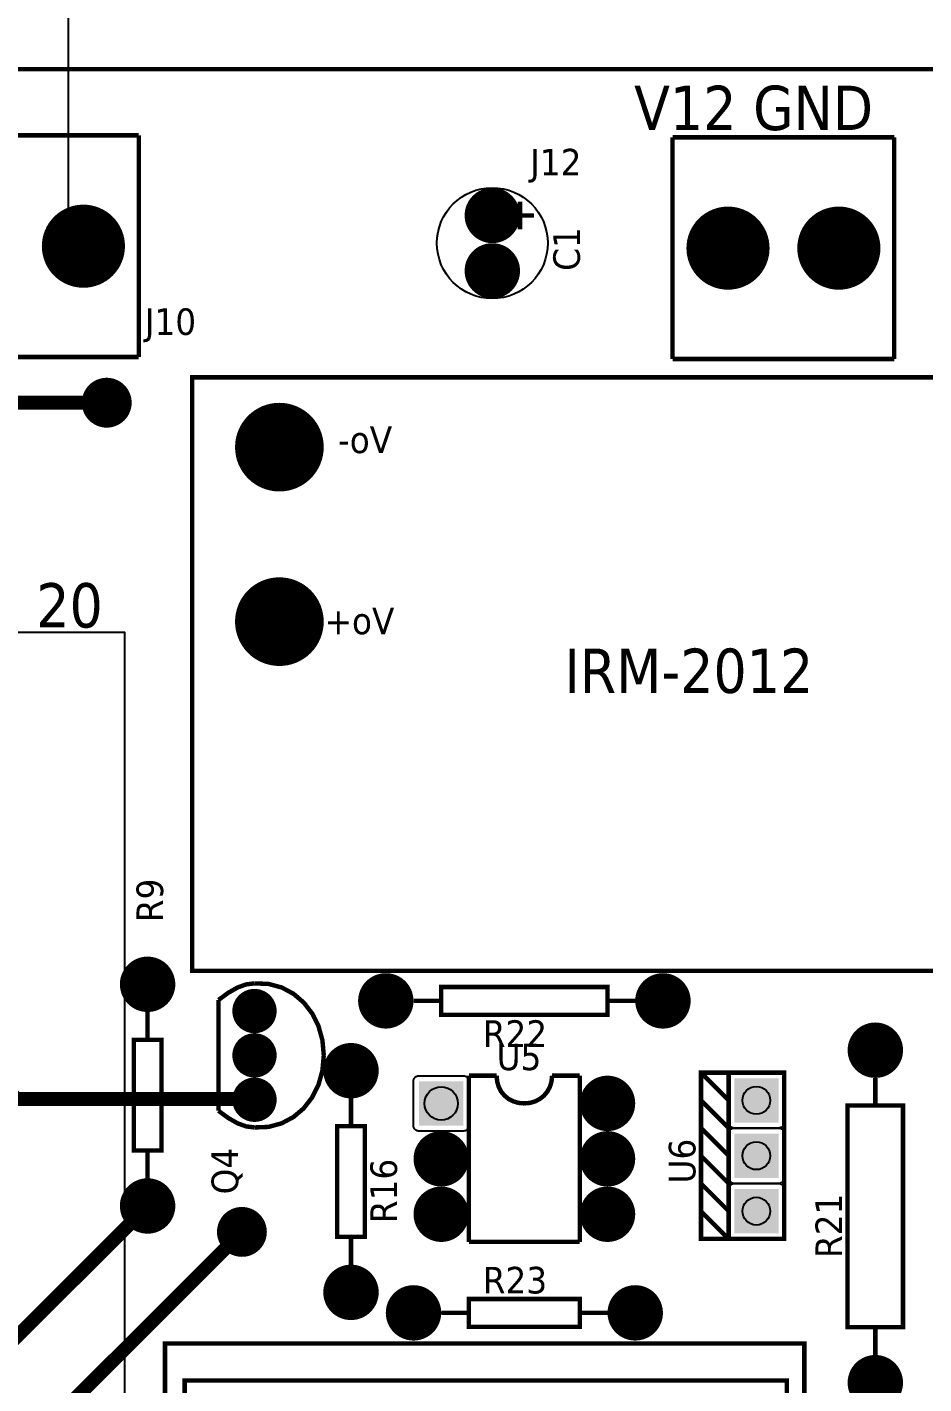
# Model space of a CAD drawing. Header units: millimetres. Extents: x 123.5 to 144.3, y 105.4 to 121.6.
# Drawn here: x 133.392 to 135.819, y 112.415 to 116.088 of the extents above; entities that cross this region are included whole.
import ezdxf

# ---------------------------------------------------------------- set-up
doc = ezdxf.new("R2010")
doc.units = ezdxf.units.MM
doc.layers.add('DESC', color=250, linetype='Continuous')
doc.layers.add('WIRES', color=7, linetype='Continuous')
doc.styles.get("Standard").update_dxf_attribs({"font": 'tahoma.ttf'})

# ---------------------------------------------------------------- blocks, each defined once
blk = doc.blocks.new('EPAD')
at = {"const_width": 0.5}
blk.add_lwpolyline([(-0.25, 0, 1), (0.25, 0, 1)], format="xyb", close=True, dxfattribs=at)
blk = doc.blocks.new('RPAD')
blk.add_trace([(-0.5, -0.5), (-0.5, 0.5), (0.5, -0.5), (0.5, 0.5)])
blk = doc.blocks.new('IncubadoraCard')
for points, const_width in [([(129.93, 110.7993), (135.0875, 110.7993), (135.0875, 114.5355), (129.93, 114.5355), (129.93, 110.7993)], 0.008), ([(129.93, 110.7993), (135.0875, 110.7993), (135.0875, 114.5355), (129.93, 114.5355), (129.93, 110.7993)], 0.008), ([(129.93, 110.7993), (135.0875, 110.7993), (135.0875, 114.5355), (129.93, 114.5355), (129.93, 110.7993)], 0.008), ([(132.7409, 114.4161), (132.1409, 114.4161)], 0.008), ([(132.7409, 114.4161), (132.1409, 114.4161)], 0.008), ([(132.7409, 114.4161), (132.1409, 114.4161)], 0.008), ([(132.7409, 114.4161), (132.7409, 114.0161)], 0.008), ([(132.7409, 114.4161), (132.7409, 114.0161)], 0.008), ([(132.7409, 114.4161), (132.7409, 114.0161)], 0.008), ([(133.7039, 114.4126), (133.7039, 114.0126)], 0.008), ([(133.7039, 114.4126), (134.1039, 114.4126)], 0.008), ([(133.7039, 114.4126), (133.7039, 114.0126)], 0.008), ([(133.7039, 114.4126), (134.1039, 114.4126)], 0.008), ([(133.7039, 114.4126), (133.7039, 114.0126)], 0.008), ([(133.7039, 114.4126), (134.1039, 114.4126)], 0.008), ([(134.1039, 114.4126), (134.1039, 114.0126)], 0.008), ([(134.1039, 114.4126), (134.1039, 114.0126)], 0.008), ([(134.1039, 114.4126), (134.1039, 114.0126)], 0.008), ([(133.4287, 114.2966), (133.4287, 114.2466)], 0.008), ([(133.4287, 114.2966), (133.4287, 114.2466)], 0.008), ([(133.4287, 114.2966), (133.4287, 114.2466)], 0.008), ([(133.4537, 114.2716), (133.4037, 114.2716)], 0.008), ([(133.4537, 114.2716), (133.4037, 114.2716)], 0.008), ([(133.4537, 114.2716), (133.4037, 114.2716)], 0.008), ([(132.1409, 114.0161), (132.7409, 114.0161)], 0.008), ([(132.1409, 114.0161), (132.7409, 114.0161)], 0.008), ([(132.1409, 114.0161), (132.7409, 114.0161)], 0.008), ([(133.7039, 114.0126), (134.1039, 114.0126)], 0.008), ([(133.7039, 114.0126), (134.1039, 114.0126)], 0.008), ([(133.7039, 114.0126), (134.1039, 114.0126)], 0.008), ([(132.837, 112.9086), (134.9, 112.9086), (134.9, 113.9795), (132.837, 113.9795), (132.837, 112.9086)], 0.008), ([(132.837, 112.9086), (134.9, 112.9086), (134.9, 113.9795), (132.837, 113.9795), (132.837, 112.9086)], 0.008), ([(132.837, 112.9086), (134.9, 112.9086), (134.9, 113.9795), (132.837, 113.9795), (132.837, 112.9086)], 0.008), ([(131.6661, 113.9165), (131.6833, 113.9337), (132.683, 113.9337)], 0.025), ([(132.3803, 113.5544), (132.3803, 112.8173), (132.5205, 112.6771), (132.9483, 112.6771), (132.9496, 112.6759)], 0.025), ([(132.9496, 112.8859), (132.9345, 112.884), (132.919, 112.8784), (132.9025, 112.869), (132.8846, 112.8559)], 0.008), ([(132.9496, 112.8859), (132.9345, 112.884), (132.919, 112.8784), (132.9025, 112.869), (132.8846, 112.8559)], 0.008), ([(132.9496, 112.8859), (132.9345, 112.884), (132.919, 112.8784), (132.9025, 112.869), (132.8846, 112.8559)], 0.008), ([(132.9496, 112.8859), (132.9752, 112.8848), (132.9988, 112.8784), (133.0201, 112.867), (133.0385, 112.8512), (133.0536, 112.8317), (133.065, 112.8089), (133.0721, 112.7835), (133.0746, 112.7559)], 0.008), ([(132.9496, 112.8859), (132.9752, 112.8848), (132.9988, 112.8784), (133.0201, 112.867), (133.0385, 112.8512), (133.0536, 112.8317), (133.065, 112.8089), (133.0721, 112.7835), (133.0746, 112.7559)], 0.008), ([(132.9496, 112.8859), (132.9752, 112.8848), (132.9988, 112.8784), (133.0201, 112.867), (133.0385, 112.8512), (133.0536, 112.8317), (133.065, 112.8089), (133.0721, 112.7835), (133.0746, 112.7559)], 0.008), ([(133.2865, 112.8293), (133.5865, 112.8293), (133.5865, 112.8793), (133.2865, 112.8793), (133.2865, 112.8293)], 0.008), ([(133.2865, 112.8293), (133.5865, 112.8293), (133.5865, 112.8793), (133.2865, 112.8793), (133.2865, 112.8293)], 0.008), ([(133.2865, 112.8293), (133.5865, 112.8293), (133.5865, 112.8793), (133.2865, 112.8793), (133.2865, 112.8293)], 0.008), ([(132.8846, 112.8559), (132.8846, 112.6559)], 0.008), ([(132.8846, 112.8559), (132.8846, 112.6559)], 0.008), ([(132.8846, 112.8559), (132.8846, 112.6559)], 0.008), ([(133.2865, 112.8543), (133.2365, 112.8543)], 0.008), ([(133.2865, 112.8543), (133.2365, 112.8543)], 0.008), ([(133.2865, 112.8543), (133.2365, 112.8543)], 0.008), ([(133.6365, 112.8543), (133.5865, 112.8543)], 0.008), ([(133.6365, 112.8543), (133.5865, 112.8543)], 0.008), ([(133.6365, 112.8543), (133.5865, 112.8543)], 0.008), ([(132.7567, 112.7842), (132.7567, 112.8342)], 0.008), ([(132.7567, 112.7842), (132.7567, 112.8342)], 0.008), ([(132.7567, 112.7842), (132.7567, 112.8342)], 0.008), ([(132.7317, 112.5842), (132.7817, 112.5842), (132.7817, 112.7842), (132.7317, 112.7842), (132.7317, 112.5842)], 0.008), ([(132.7317, 112.5842), (132.7817, 112.5842), (132.7817, 112.7842), (132.7317, 112.7842), (132.7317, 112.5842)], 0.008), ([(132.7317, 112.5842), (132.7817, 112.5842), (132.7817, 112.7842), (132.7317, 112.7842), (132.7317, 112.5842)], 0.008), ([(132.9496, 112.6259), (132.9752, 112.6269), (132.9988, 112.6334), (133.0201, 112.6448), (133.0385, 112.6605), (133.0536, 112.6801), (133.065, 112.7028), (133.0721, 112.7283), (133.0746, 112.7559)], 0.008), ([(132.9496, 112.6259), (132.9752, 112.6269), (132.9988, 112.6334), (133.0201, 112.6448), (133.0385, 112.6605), (133.0536, 112.6801), (133.065, 112.7028), (133.0721, 112.7283), (133.0746, 112.7559)], 0.008), ([(132.9496, 112.6259), (132.9752, 112.6269), (132.9988, 112.6334), (133.0201, 112.6448), (133.0385, 112.6605), (133.0536, 112.6801), (133.065, 112.7028), (133.0721, 112.7283), (133.0746, 112.7559)], 0.008), ([(133.3365, 112.7193), (133.3865, 112.7193)], 0.008), ([(133.3365, 112.7193), (133.3365, 112.4193)], 0.008), ([(133.3365, 112.7193), (133.3865, 112.7193)], 0.008), ([(133.3365, 112.7193), (133.3365, 112.4193)], 0.008), ([(133.3365, 112.7193), (133.3865, 112.7193)], 0.008), ([(133.3365, 112.7193), (133.3365, 112.4193)], 0.008), ([(133.4365, 112.6693), (133.426, 112.6702), (133.4164, 112.673), (133.4079, 112.6774), (133.4006, 112.6834), (133.3946, 112.6907), (133.3902, 112.6992), (133.3874, 112.7088), (133.3865, 112.7193)], 0.008), ([(133.4365, 112.6693), (133.426, 112.6702), (133.4164, 112.673), (133.4079, 112.6774), (133.4006, 112.6834), (133.3946, 112.6907), (133.3902, 112.6992), (133.3874, 112.7088), (133.3865, 112.7193)], 0.008), ([(133.4365, 112.6693), (133.426, 112.6702), (133.4164, 112.673), (133.4079, 112.6774), (133.4006, 112.6834), (133.3946, 112.6907), (133.3902, 112.6992), (133.3874, 112.7088), (133.3865, 112.7193)], 0.008), ([(133.4365, 112.6693), (133.4467, 112.6702), (133.4561, 112.673), (133.4646, 112.6774), (133.472, 112.6834), (133.478, 112.6907), (133.4826, 112.6992), (133.4855, 112.7088), (133.4865, 112.7193)], 0.008), ([(133.4365, 112.6693), (133.4467, 112.6702), (133.4561, 112.673), (133.4646, 112.6774), (133.472, 112.6834), (133.478, 112.6907), (133.4826, 112.6992), (133.4855, 112.7088), (133.4865, 112.7193)], 0.008), ([(133.4365, 112.6693), (133.4467, 112.6702), (133.4561, 112.673), (133.4646, 112.6774), (133.472, 112.6834), (133.478, 112.6907), (133.4826, 112.6992), (133.4855, 112.7088), (133.4865, 112.7193)], 0.008), ([(133.4865, 112.7193), (133.5365, 112.7193)], 0.008), ([(133.4865, 112.7193), (133.5365, 112.7193)], 0.008), ([(133.4865, 112.7193), (133.5365, 112.7193)], 0.008), ([(133.5365, 112.7193), (133.5365, 112.4193)], 0.008), ([(133.5365, 112.7193), (133.5365, 112.4193)], 0.008), ([(133.5365, 112.7193), (133.5365, 112.4193)], 0.008), ([(133.8051, 112.4248), (133.9051, 112.4248), (133.9051, 112.7248), (133.8051, 112.7248), (133.8051, 112.4248), (133.7551, 112.4248), (133.7551, 112.7248), (133.8051, 112.7248)], 0.008), ([(133.8051, 112.6748), (133.7551, 112.7248)], 0.008), ([(133.8051, 112.4248), (133.9051, 112.4248), (133.9051, 112.7248), (133.8051, 112.7248), (133.8051, 112.4248), (133.7551, 112.4248), (133.7551, 112.7248), (133.8051, 112.7248)], 0.008), ([(133.8051, 112.6748), (133.7551, 112.7248)], 0.008), ([(133.8051, 112.4248), (133.9051, 112.4248), (133.9051, 112.7248), (133.8051, 112.7248), (133.8051, 112.4248), (133.7551, 112.4248), (133.7551, 112.7248), (133.8051, 112.7248)], 0.008), ([(133.8051, 112.6748), (133.7551, 112.7248)], 0.008), ([(134.0697, 112.6653), (134.0697, 112.7153)], 0.008), ([(134.0697, 112.6653), (134.0697, 112.7153)], 0.008), ([(134.0697, 112.6653), (134.0697, 112.7153)], 0.008), ([(133.1237, 112.6783), (133.1237, 112.6283)], 0.008), ([(133.1237, 112.6783), (133.1237, 112.6283)], 0.008), ([(133.1237, 112.6783), (133.1237, 112.6283)], 0.008), ([(133.8051, 112.6248), (133.7551, 112.6748)], 0.008), ([(133.8051, 112.6248), (133.7551, 112.6748)], 0.008), ([(133.8051, 112.6248), (133.7551, 112.6748)], 0.008), ([(134.0197, 112.2653), (134.1197, 112.2653), (134.1197, 112.6653), (134.0197, 112.6653), (134.0197, 112.2653)], 0.008), ([(134.0197, 112.2653), (134.1197, 112.2653), (134.1197, 112.6653), (134.0197, 112.6653), (134.0197, 112.2653)], 0.008), ([(134.0197, 112.2653), (134.1197, 112.2653), (134.1197, 112.6653), (134.0197, 112.6653), (134.0197, 112.2653)], 0.008), ([(132.9496, 112.6259), (132.9345, 112.6278), (132.919, 112.6334), (132.9025, 112.6428), (132.8846, 112.6559)], 0.008), ([(132.9496, 112.6259), (132.9345, 112.6278), (132.919, 112.6334), (132.9025, 112.6428), (132.8846, 112.6559)], 0.008), ([(132.9496, 112.6259), (132.9345, 112.6278), (132.919, 112.6334), (132.9025, 112.6428), (132.8846, 112.6559)], 0.008), ([(133.0987, 112.4283), (133.1487, 112.4283), (133.1487, 112.6283), (133.0987, 112.6283), (133.0987, 112.4283)], 0.008), ([(133.0987, 112.4283), (133.1487, 112.4283), (133.1487, 112.6283), (133.0987, 112.6283), (133.0987, 112.4283)], 0.008), ([(133.0987, 112.4283), (133.1487, 112.4283), (133.1487, 112.6283), (133.0987, 112.6283), (133.0987, 112.4283)], 0.008), ([(133.8051, 112.5748), (133.7551, 112.6248)], 0.008), ([(133.8051, 112.5748), (133.7551, 112.6248)], 0.008), ([(133.8051, 112.5748), (133.7551, 112.6248)], 0.008), ([(132.7567, 112.5342), (132.7567, 112.5842)], 0.008), ([(132.7567, 112.5342), (132.7567, 112.5842)], 0.008), ([(132.7567, 112.5342), (132.7567, 112.5842)], 0.008), ([(133.8051, 112.5248), (133.7551, 112.5748)], 0.008), ([(133.8051, 112.5248), (133.7551, 112.5748)], 0.008), ([(133.8051, 112.5248), (133.7551, 112.5748)], 0.008), ([(133.8051, 112.4748), (133.7551, 112.5248)], 0.008), ([(133.8051, 112.4748), (133.7551, 112.5248)], 0.008), ([(133.8051, 112.4748), (133.7551, 112.5248)], 0.008), ([(131.7803, 111.9094), (132.1808, 111.509), (132.3965, 111.509), (132.489, 111.6015), (132.489, 112.2165), (132.7567, 112.4842)], 0.025), ([(133.8051, 112.4248), (133.7551, 112.4748)], 0.008), ([(133.8051, 112.4248), (133.7551, 112.4748)], 0.008), ([(133.8051, 112.4248), (133.7551, 112.4748)], 0.008), ([(132.9269, 112.4374), (132.5908, 112.1013), (132.5908, 111.6097), (132.4129, 111.4318), (132.1286, 111.4318), (131.7756, 111.7848)], 0.025), ([(133.1237, 112.4283), (133.1237, 112.3783)], 0.008), ([(133.1237, 112.4283), (133.1237, 112.3783)], 0.008), ([(133.1237, 112.4283), (133.1237, 112.3783)], 0.008), ([(133.3365, 112.4193), (133.5365, 112.4193)], 0.008), ([(133.3365, 112.4193), (133.5365, 112.4193)], 0.008), ([(133.3365, 112.4193), (133.5365, 112.4193)], 0.008), ([(133.3365, 112.2663), (133.5365, 112.2663), (133.5365, 112.3163), (133.3365, 112.3163), (133.3365, 112.2663)], 0.008), ([(133.3365, 112.2663), (133.5365, 112.2663), (133.5365, 112.3163), (133.3365, 112.3163), (133.3365, 112.2663)], 0.008), ([(133.3365, 112.2663), (133.5365, 112.2663), (133.5365, 112.3163), (133.3365, 112.3163), (133.3365, 112.2663)], 0.008), ([(133.2865, 112.2913), (133.3365, 112.2913)], 0.008), ([(133.2865, 112.2913), (133.3365, 112.2913)], 0.008), ([(133.2865, 112.2913), (133.3365, 112.2913)], 0.008), ([(133.5365, 112.2913), (133.5865, 112.2913)], 0.008), ([(133.5365, 112.2913), (133.5865, 112.2913)], 0.008), ([(133.5365, 112.2913), (133.5865, 112.2913)], 0.008), ([(134.0697, 112.2153), (134.0697, 112.2653)], 0.008), ([(134.0697, 112.2153), (134.0697, 112.2653)], 0.008), ([(134.0697, 112.2153), (134.0697, 112.2653)], 0.008), ([(132.7882, 111.8543), (133.9417, 111.8543), (133.9417, 112.2362), (132.7882, 112.2362), (132.7882, 111.8543)], 0.008), ([(132.7882, 111.8543), (133.9417, 111.8543), (133.9417, 112.2362), (132.7882, 112.2362), (132.7882, 111.8543)], 0.008), ([(132.7882, 111.8543), (133.9417, 111.8543), (133.9417, 112.2362), (132.7882, 112.2362), (132.7882, 111.8543)], 0.008), ([(132.8236, 111.933), (133.9102, 111.933), (133.9102, 112.1693), (132.8236, 112.1693), (132.8236, 111.933)], 0.008), ([(132.8236, 111.933), (133.9102, 111.933), (133.9102, 112.1693), (132.8236, 112.1693), (132.8236, 111.933)], 0.008), ([(132.8236, 111.933), (133.9102, 111.933), (133.9102, 112.1693), (132.8236, 112.1693), (132.8236, 111.933)], 0.008)]:
    blk.add_lwpolyline(points, dxfattribs=dict(const_width=const_width))
blk.add_lwpolyline([(132.3663, 113.5189), (132.3663, 111.8079), (132.7159, 111.8079), (132.7159, 113.5189), (132.3663, 113.5189)])
for points in [[(133.3365, 112.7093), (133.3365, 112.6293), (133.3364, 112.6282), (133.3363, 112.6272), (133.336, 112.6263), (133.3357, 112.6253), (133.3353, 112.6245), (133.3348, 112.6236), (133.3342, 112.6229), (133.3336, 112.6222), (133.3329, 112.6215), (133.3321, 112.6209), (133.3313, 112.6205), (133.3304, 112.62), (133.3295, 112.6197), (133.3285, 112.6195), (133.3275, 112.6193), (133.3265, 112.6193), (133.2465, 112.6193), (133.2454, 112.6193), (133.2444, 112.6195), (133.2435, 112.6197), (133.2425, 112.62), (133.2417, 112.6205), (133.2408, 112.6209), (133.2401, 112.6215), (133.2394, 112.6222), (133.2387, 112.6229), (133.2382, 112.6236), (133.2377, 112.6245), (133.2372, 112.6253), (133.2369, 112.6263), (133.2367, 112.6272), (133.2365, 112.6282), (133.2365, 112.6293), (133.2365, 112.7093), (133.2365, 112.7103), (133.2367, 112.7113), (133.2369, 112.7123), (133.2372, 112.7132), (133.2377, 112.7141), (133.2382, 112.7149), (133.2387, 112.7157), (133.2394, 112.7164), (133.2401, 112.717), (133.2408, 112.7176), (133.2417, 112.7181), (133.2425, 112.7185), (133.2435, 112.7188), (133.2444, 112.7191), (133.2454, 112.7192), (133.2465, 112.7193), (133.3265, 112.7193), (133.3275, 112.7192), (133.3285, 112.7191), (133.3295, 112.7188), (133.3304, 112.7185), (133.3313, 112.7181), (133.3321, 112.7176), (133.3329, 112.717), (133.3336, 112.7164), (133.3342, 112.7157), (133.3348, 112.7149), (133.3353, 112.7141), (133.3357, 112.7132), (133.336, 112.7123), (133.3363, 112.7113), (133.3364, 112.7103), (133.3365, 112.7093)], [(133.8051, 112.6348), (133.8051, 112.7148), (133.8052, 112.7158), (133.8053, 112.7168), (133.8056, 112.7178), (133.8059, 112.7187), (133.8063, 112.7196), (133.8068, 112.7204), (133.8074, 112.7212), (133.808, 112.7219), (133.8087, 112.7225), (133.8095, 112.7231), (133.8103, 112.7236), (133.8112, 112.724), (133.8121, 112.7243), (133.8131, 112.7246), (133.8141, 112.7247), (133.8151, 112.7248), (133.8951, 112.7248), (133.8962, 112.7247), (133.8972, 112.7246), (133.8981, 112.7243), (133.8991, 112.724), (133.8999, 112.7236), (133.9008, 112.7231), (133.9015, 112.7225), (133.9022, 112.7219), (133.9029, 112.7212), (133.9034, 112.7204), (133.9039, 112.7196), (133.9043, 112.7187), (133.9047, 112.7178), (133.9049, 112.7168), (133.9051, 112.7158), (133.9051, 112.7148), (133.9051, 112.6348), (133.9051, 112.6337), (133.9049, 112.6327), (133.9047, 112.6318), (133.9043, 112.6308), (133.9039, 112.63), (133.9034, 112.6291), (133.9029, 112.6284), (133.9022, 112.6277), (133.9015, 112.627), (133.9008, 112.6265), (133.8999, 112.626), (133.8991, 112.6256), (133.8981, 112.6252), (133.8972, 112.625), (133.8962, 112.6248), (133.8951, 112.6248), (133.8151, 112.6248), (133.8141, 112.6248), (133.8131, 112.625), (133.8121, 112.6252), (133.8112, 112.6256), (133.8103, 112.626), (133.8095, 112.6265), (133.8087, 112.627), (133.808, 112.6277), (133.8074, 112.6284), (133.8068, 112.6291), (133.8063, 112.63), (133.8059, 112.6308), (133.8056, 112.6318), (133.8053, 112.6327), (133.8052, 112.6337), (133.8051, 112.6348)], [(133.8051, 112.5348), (133.8051, 112.6148), (133.8052, 112.6158), (133.8053, 112.6168), (133.8056, 112.6178), (133.8059, 112.6187), (133.8063, 112.6196), (133.8068, 112.6204), (133.8074, 112.6212), (133.808, 112.6219), (133.8087, 112.6225), (133.8095, 112.6231), (133.8103, 112.6236), (133.8112, 112.624), (133.8121, 112.6243), (133.8131, 112.6246), (133.8141, 112.6247), (133.8151, 112.6248), (133.8951, 112.6248), (133.8962, 112.6247), (133.8972, 112.6246), (133.8981, 112.6243), (133.8991, 112.624), (133.8999, 112.6236), (133.9008, 112.6231), (133.9015, 112.6225), (133.9022, 112.6219), (133.9029, 112.6212), (133.9034, 112.6204), (133.9039, 112.6196), (133.9043, 112.6187), (133.9047, 112.6178), (133.9049, 112.6168), (133.9051, 112.6158), (133.9051, 112.6148), (133.9051, 112.5348), (133.9051, 112.5337), (133.9049, 112.5327), (133.9047, 112.5318), (133.9043, 112.5308), (133.9039, 112.53), (133.9034, 112.5291), (133.9029, 112.5284), (133.9022, 112.5277), (133.9015, 112.527), (133.9008, 112.5265), (133.8999, 112.526), (133.8991, 112.5256), (133.8981, 112.5252), (133.8972, 112.525), (133.8962, 112.5248), (133.8951, 112.5248), (133.8151, 112.5248), (133.8141, 112.5248), (133.8131, 112.525), (133.8121, 112.5252), (133.8112, 112.5256), (133.8103, 112.526), (133.8095, 112.5265), (133.8087, 112.527), (133.808, 112.5277), (133.8074, 112.5284), (133.8068, 112.5291), (133.8063, 112.53), (133.8059, 112.5308), (133.8056, 112.5318), (133.8053, 112.5327), (133.8052, 112.5337), (133.8051, 112.5348)], [(133.8051, 112.4348), (133.8051, 112.5148), (133.8052, 112.5158), (133.8053, 112.5168), (133.8056, 112.5178), (133.8059, 112.5187), (133.8063, 112.5196), (133.8068, 112.5204), (133.8074, 112.5212), (133.808, 112.5219), (133.8087, 112.5225), (133.8095, 112.5231), (133.8103, 112.5236), (133.8112, 112.524), (133.8121, 112.5243), (133.8131, 112.5246), (133.8141, 112.5247), (133.8151, 112.5248), (133.8951, 112.5248), (133.8962, 112.5247), (133.8972, 112.5246), (133.8981, 112.5243), (133.8991, 112.524), (133.8999, 112.5236), (133.9008, 112.5231), (133.9015, 112.5225), (133.9022, 112.5219), (133.9029, 112.5212), (133.9034, 112.5204), (133.9039, 112.5196), (133.9043, 112.5187), (133.9047, 112.5178), (133.9049, 112.5168), (133.9051, 112.5158), (133.9051, 112.5148), (133.9051, 112.4348), (133.9051, 112.4337), (133.9049, 112.4327), (133.9047, 112.4318), (133.9043, 112.4308), (133.9039, 112.43), (133.9034, 112.4291), (133.9029, 112.4284), (133.9022, 112.4277), (133.9015, 112.427), (133.9008, 112.4265), (133.8999, 112.426), (133.8991, 112.4256), (133.8981, 112.4252), (133.8972, 112.425), (133.8962, 112.4248), (133.8951, 112.4248), (133.8151, 112.4248), (133.8141, 112.4248), (133.8131, 112.425), (133.8121, 112.4252), (133.8112, 112.4256), (133.8103, 112.426), (133.8095, 112.4265), (133.8087, 112.427), (133.808, 112.4277), (133.8074, 112.4284), (133.8068, 112.4291), (133.8063, 112.43), (133.8059, 112.4308), (133.8056, 112.4318), (133.8053, 112.4327), (133.8052, 112.4337), (133.8051, 112.4348)]]:
    blk.add_lwpolyline(points, close=True)
for centre, radius in [((133.3787, 114.2216), 0.1), ((133.3787, 114.2216), 0.1), ((133.3787, 114.2216), 0.1), ((133.3787, 114.2716), 0.025), ((132.6409, 114.2161), 0.03), ((133.8039, 114.2126), 0.03), ((134.0039, 114.2126), 0.03), ((133.3787, 114.1716), 0.025), ((132.683, 113.9337), 0.025), ((132.9945, 113.8535), 0.03), ((132.9945, 113.5386), 0.03), ((132.7567, 112.8842), 0.025), ((133.1865, 112.8543), 0.025), ((133.6865, 112.8543), 0.025), ((132.9496, 112.8359), 0.025), ((134.0697, 112.7653), 0.025), ((132.9496, 112.7559), 0.025), ((133.1237, 112.7283), 0.025), ((132.9496, 112.6759), 0.025), ((133.2865, 112.6693), 0.03), ((133.5865, 112.6693), 0.03), ((133.8551, 112.6748), 0.025), ((133.2865, 112.5693), 0.03), ((133.5865, 112.5693), 0.03), ((133.8551, 112.5748), 0.025), ((132.7567, 112.4842), 0.025), ((133.2865, 112.4693), 0.03), ((133.5865, 112.4693), 0.03), ((133.8551, 112.4748), 0.025), ((132.9269, 112.4374), 0.025), ((133.1237, 112.3283), 0.025), ((133.2365, 112.2913), 0.025), ((133.6365, 112.2913), 0.025), ((134.0697, 112.1653), 0.025)]:
    blk.add_circle(centre, radius)
for p, xscale, yscale in [((133.3787, 114.2716), 0.1, 0.1), ((133.3787, 114.2716), 0.08, 0.08), ((132.6409, 114.2161), 0.15, 0.15), ((133.8039, 114.2126), 0.15, 0.15), ((134.0039, 114.2126), 0.15, 0.15), ((132.6409, 114.2161), 0.12, 0.12), ((133.8039, 114.2126), 0.12, 0.12), ((134.0039, 114.2126), 0.12, 0.12), ((133.3787, 114.1716), 0.1, 0.1), ((133.3787, 114.1716), 0.08, 0.08), ((132.683, 113.9337), 0.09, 0.09), ((132.683, 113.9337), 0.07, 0.07), ((132.9945, 113.8535), 0.16, 0.16), ((132.9945, 113.8535), 0.13, 0.13), ((132.9945, 113.5386), 0.16, 0.16), ((132.9945, 113.5386), 0.13, 0.13), ((132.7567, 112.8842), 0.1, 0.1), ((132.7567, 112.8842), 0.08, 0.08), ((133.1865, 112.8543), 0.1, 0.1), ((133.1865, 112.8543), 0.08, 0.08), ((133.6865, 112.8543), 0.1, 0.1), ((133.6865, 112.8543), 0.08, 0.08), ((132.9496, 112.8359), 0.08, 0.08), ((132.9496, 112.8359), 0.06, 0.06), ((134.0697, 112.7653), 0.1, 0.1), ((132.9496, 112.7559), 0.08, 0.08), ((134.0697, 112.7653), 0.08, 0.08), ((132.9496, 112.7559), 0.06, 0.06), ((133.1237, 112.7283), 0.1, 0.1), ((133.1237, 112.7283), 0.08, 0.08), ((133.5865, 112.6693), 0.1, 0.1), ((132.9496, 112.6759), 0.08, 0.08), ((132.9496, 112.6759), 0.06, 0.06), ((133.5865, 112.6693), 0.08, 0.08), ((133.2865, 112.5693), 0.1, 0.1), ((133.5865, 112.5693), 0.1, 0.1), ((133.2865, 112.5693), 0.08, 0.08), ((133.5865, 112.5693), 0.08, 0.08), ((132.7567, 112.4842), 0.1, 0.1), ((132.7567, 112.4842), 0.08, 0.08), ((133.2865, 112.4693), 0.1, 0.1), ((133.2865, 112.4693), 0.08, 0.08), ((133.5865, 112.4693), 0.1, 0.1), ((133.5865, 112.4693), 0.08, 0.08), ((132.9269, 112.4374), 0.09, 0.09), ((132.9269, 112.4374), 0.07, 0.07), ((133.1237, 112.3283), 0.1, 0.1), ((133.1237, 112.3283), 0.08, 0.08), ((133.2365, 112.2913), 0.1, 0.1), ((133.2365, 112.2913), 0.08, 0.08), ((133.6365, 112.2913), 0.1, 0.1), ((133.6365, 112.2913), 0.08, 0.08), ((134.0697, 112.1653), 0.1, 0.1), ((134.0697, 112.1653), 0.08, 0.08)]:
    blk.add_blockref('EPAD', p, dxfattribs=dict(xscale=xscale, yscale=yscale))
at = {"xscale": 0.08, "yscale": 0.08}
for p, rotation in [((133.2865, 112.6693), 270), ((133.8551, 112.6748), 90), ((133.8551, 112.5748), 90), ((133.8551, 112.4748), 90)]:
    blk.add_blockref('RPAD', p, dxfattribs=dict(at, rotation=rotation))
for s, p in [('V12 GND', (133.6346, 114.4257)), ('V12 GND', (133.6346, 114.4257)), ('V12 GND', (133.6346, 114.4257)), ('20', (132.5559, 113.5281)), ('20', (132.5559, 113.5281)), ('20', (132.5559, 113.5281)), ('IRM-2012', (133.5087, 113.41)), ('IRM-2012', (133.5087, 113.41)), ('IRM-2012', (133.5087, 113.41))]:
    blk.add_text(s, height=0.08).set_placement(p)
at = {"width": 1.041667}
for s, p in [('J12', (133.447, 114.3438)), ('J12', (133.447, 114.3438)), ('J12', (133.447, 114.3438)), ('J10', (132.7518, 114.056)), ('J10', (132.7518, 114.056)), ('J10', (132.7518, 114.056)), ('R22', (133.3615, 112.7713)), ('R22', (133.3615, 112.7713)), ('R22', (133.3615, 112.7713)), ('U5', (133.3865, 112.7293)), ('U5', (133.3865, 112.7293)), ('U5', (133.3865, 112.7293)), ('R23', (133.3615, 112.3263)), ('R23', (133.3615, 112.3263)), ('R23', (133.3615, 112.3263))]:
    blk.add_text(s, height=0.048, dxfattribs=at).set_placement(p)
for s, p in [('C1', (133.5367, 114.1716)), ('C1', (133.5367, 114.1716)), ('C1', (133.5367, 114.1716)), ('R9', (132.7847, 112.9964)), ('R9', (132.7847, 112.9964)), ('R9', (132.7847, 112.9964)), ('U6', (133.7451, 112.5248)), ('U6', (133.7451, 112.5248)), ('U6', (133.7451, 112.5248)), ('Q4', (132.92, 112.5051)), ('Q4', (132.92, 112.5051)), ('Q4', (132.92, 112.5051)), ('R16', (133.2067, 112.4533)), ('R16', (133.2067, 112.4533)), ('R16', (133.2067, 112.4533)), ('R21', (134.0097, 112.3903)), ('R21', (134.0097, 112.3903)), ('R21', (134.0097, 112.3903))]:
    blk.add_text(s, height=0.048, rotation=90, dxfattribs=at).set_placement(p)
at = {"text_generation_flag": 2, "width": 1.041667}
for s, p in [('Vo-', (133.1979, 113.8428)), ('Vo-', (133.1979, 113.8428)), ('Vo-', (133.1979, 113.8428)), ('Vo+', (133.2019, 113.516)), ('Vo+', (133.2019, 113.516)), ('Vo+', (133.2019, 113.516))]:
    blk.add_text(s, height=0.048, dxfattribs=at).set_placement(p)

msp = doc.modelspace()

# ---------------------------------------------------------------- linework, layer by layer
at = {"layer": 'WIRES'}
msp.add_line((133.5033, 115.5136), (133.5033, 116.9558), dxfattribs=at)

# ---------------------------------------------------------------- block references
at = {"layer": 'DESC', "xscale": 1.5, "yscale": 1.5, "zscale": 1.5}
msp.add_blockref('IncubadoraCard', (-65.4174, -55.8296), dxfattribs=at)

doc.saveas('drawing.dxf')
